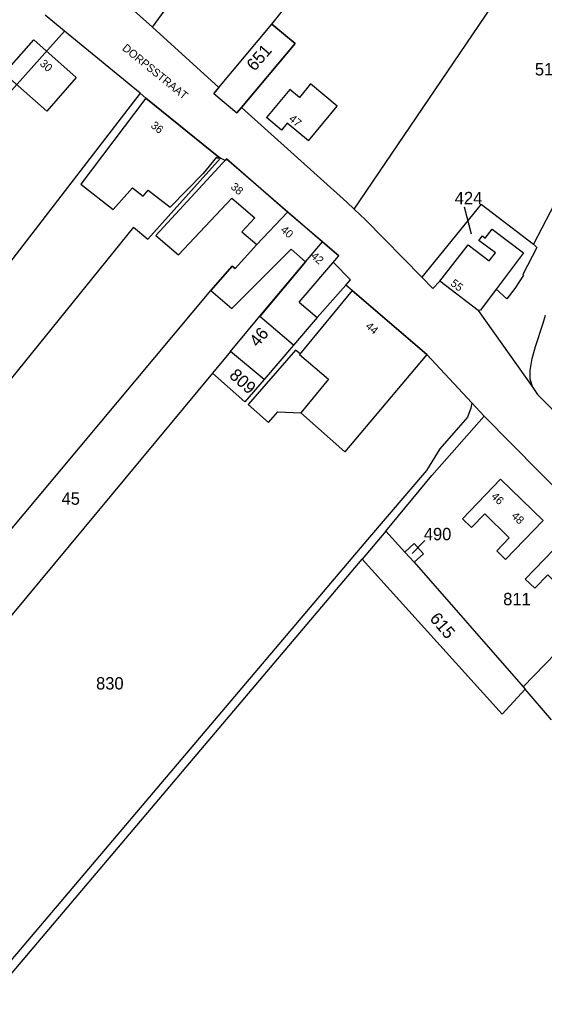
# Model space of a CAD drawing. Extents: x 191922 to 199923, y 328959 to 333350.
# Drawn here: x 193147.3 to 193262, y 331511.5 to 331726.1 of the extents above; entities that cross this region are included whole.
import ezdxf

# ---------------------------------------------------------------- set-up
doc = ezdxf.new("R2010")
doc.units = 0
for name, color, linetype in [('bouwvlak', 7, 'Continuous'), ('enkelbestemming', 7, 'Continuous'), ('Level 6', 7, 'Continuous'), ('maatvoering - maximum aantal wooneenheden', 7, 'Continuous'), ('Maatvoering_symbolen', 7, 'Continuous'), ('recreatiewoning', 7, 'Continuous')]:
    doc.layers.add(name, color=color, linetype=linetype)

msp = doc.modelspace()

# ---------------------------------------------------------------- linework, layer by layer
at = {"layer": 'bouwvlak'}
for p, q in [((193244.48, 331685.18), (193246.04, 331679.3)), ((193235.89, 331612.21), (193233.14, 331609.41))]:
    msp.add_line(p, q, dxfattribs=at)
at = {"layer": 'Level 6'}
for p, q in [((193220.46, 331684.65), (193277.07, 331768.26)), ((193176.31, 331724.46), (193197.31, 331753.03)), ((193296.63, 331747.97), (193259.63, 331677.05)), ((193164.48, 331735.12), (193176.31, 331724.46)), ((193202.44, 331725.11), (193206.42, 331730.13)), ((193157.11, 331723.58), (193152.84, 331727.13)), ((193176.31, 331724.46), (193190.86, 331711.27)), ((193190.86, 331711.27), (193202.44, 331725.11)), ((193207.5, 331720.88), (193202.44, 331725.11)), ((193173.61, 331710.04), (193157.11, 331723.58)), ((193195.78, 331706.93), (193207.5, 331720.88)), ((193190.86, 331711.27), (193189.75, 331709.95)), ((193174.91, 331708.98), (193173.61, 331710.04)), ((193189.75, 331709.95), (193194.81, 331705.72)), ((193190.85, 331696.07), (193174.91, 331708.98)), ((193194.81, 331705.72), (193195.78, 331706.93)), ((193175.29, 331678.15), (193191.23, 331695.86)), ((193191.23, 331695.86), (193190.85, 331696.07)), ((193192.21, 331695.31), (193191.23, 331695.86)), ((193192.52, 331695.67), (193192.21, 331695.31)), ((193205.89, 331684.04), (193192.52, 331695.67)), ((193248.22, 331685.74), (193235.23, 331669.81)), ((193248.22, 331685.74), (193259.63, 331677.05)), ((193213.51, 331677.51), (193205.89, 331684.04)), ((193222.91, 331682.32), (193220.46, 331684.65)), ((193235.23, 331669.81), (193222.91, 331682.32)), ((193172.17, 331680.72), (193084.41, 331572.16)), ((193172.17, 331680.72), (193175.29, 331678.15)), ((193217.06, 331674.48), (193213.51, 331677.51)), ((193259.63, 331677.05), (193260.37, 331676.31)), ((193260.37, 331676.31), (193257.28, 331670.39)), ((193215.86, 331673.06), (193217.06, 331674.48)), ((193219.6, 331669.26), (193215.86, 331673.06)), ((193218.59, 331668.06), (193219.6, 331669.26)), ((193237.64, 331667.36), (193235.23, 331669.81)), ((193239.17, 331668.93), (193237.64, 331667.36)), ((193247.54, 331662.55), (193239.17, 331668.93)), ((193257.43, 331670.28), (193255.55, 331667.32)), ((193257.28, 331670.39), (193257.43, 331670.28)), ((193218.59, 331668.06), (193212.36, 331660.97)), ((193220.01, 331666.87), (193218.59, 331668.06)), ((193236.36, 331652.89), (193220.01, 331666.87)), ((193251.46, 331667.18), (193248.04, 331662.63)), ((193253.8, 331665.05), (193251.46, 331667.18)), ((193255.55, 331667.32), (193253.8, 331665.05)), ((193248.04, 331662.63), (193247.54, 331662.55)), ((193247.54, 331662.55), (193259.47, 331645.69)), ((193212.36, 331660.97), (193207.17, 331654.92)), ((193260.1, 331654.63), (193261.76, 331659.77)), ((193261.76, 331659.77), (193262.27, 331661.48)), ((193193.4, 331653.56), (193189.48, 331648.84)), ((193200.78, 331647.47), (193193.4, 331653.56)), ((193207.17, 331654.92), (193200.78, 331647.47)), ((193259.39, 331652.03), (193260.1, 331654.63)), ((193246.17, 331642.33), (193236.36, 331652.89)), ((193258.9, 331649.37), (193259.39, 331652.03)), ((193189.48, 331648.84), (193110.6, 331553.87)), ((193196.56, 331642.55), (193189.48, 331648.84)), ((193200.78, 331647.47), (193196.56, 331642.55)), ((193259.47, 331645.69), (193260.53, 331644.13)), ((193260.53, 331644.13), (193269.09, 331635.43)), ((193245.91, 331641.14), (193245.19, 331639.2)), ((193246.17, 331642.33), (193245.91, 331641.14)), ((193248.87, 331639.44), (193246.17, 331642.33)), ((193237.45, 331626.46), (193248.87, 331639.44)), ((193245.19, 331639.2), (193239.14, 331632.3)), ((193282, 331605.78), (193248.87, 331639.44)), ((193239.14, 331632.3), (193236.24, 331627.54)), ((193236.24, 331627.54), (193223.32, 331612.42)), ((193227.37, 331614.3), (193237.45, 331626.46)), ((193227.37, 331614.3), (193222.2, 331608.13)), ((193227.37, 331614.3), (193231.53, 331609.72)), ((193223.32, 331612.42), (193143.75, 331518.53)), ((193233.54, 331611.57), (193231.53, 331609.72)), ((193233.56, 331607.47), (193231.53, 331609.72)), ((193130.6, 331500), (193222.2, 331608.13)), ((193252.78, 331574.26), (193222.2, 331608.13)), ((193233.56, 331607.47), (193257.38, 331580.21)), ((193282, 331605.78), (193257.38, 331580.21)), ((193257.8, 331579.73), (193252.78, 331574.26)), ((193257.38, 331580.21), (193257.8, 331579.73)), ((193263.59, 331573.04), (193257.8, 331579.73))]:
    msp.add_line(p, q, dxfattribs=at)
for points in [[(192969.12, 331512.04), (193044.3, 331596.92), (193112.55, 331673.79), (193157.11, 331723.58)], [(193173.61, 331710.04), (193074.36, 331581.24), (193084.41, 331572.16)], [(193195.78, 331706.93), (193218.83, 331686.19), (193220.46, 331684.65)], [(193098.89, 331559.06), (193189.13, 331666.88), (193193.79, 331672.24), (193194.39, 331671.7), (193199.18, 331676.95), (193205.89, 331684.04)], [(193193.4, 331653.56), (193200.93, 331662.57), (193209.82, 331673.13), (193213.51, 331677.51)], [(193259.47, 331645.69), (193258.91, 331647.49), (193258.9, 331649.37)], [(193233.54, 331611.57), (193235.57, 331609.32), (193233.56, 331607.47)]]:
    msp.add_lwpolyline(points, dxfattribs=at)
at = {"layer": 'recreatiewoning'}
for p, q in [((193150.38, 331721.67), (193159.66, 331713.43)), ((193189.75, 331709.95), (193194.81, 331705.72)), ((193210.43, 331699.6), (193216.72, 331707.22)), ((193180.18, 331685.09), (193187.39, 331692.44)), ((193209.82, 331673.13), (193199.8, 331661.23)), ((193208.4, 331664.37), (193217.06, 331674.48)), ((193208.75, 331640.14), (193218.36, 331631.65))]:
    msp.add_line(p, q, dxfattribs=at)
for points in [[(193189.75, 331709.95), (193190.86, 331711.27), (193202.44, 331725.11), (193207.5, 331720.88), (193195.78, 331706.93), (193194.81, 331705.72)], [(193159.66, 331713.43), (193153.2, 331706.14), (193143.91, 331714.36), (193150.38, 331721.67)], [(193216.72, 331707.22), (193210.91, 331712.05), (193208.46, 331709.11), (193206.35, 331710.86), (193201.24, 331704.73)], [(193174.91, 331708.98), (193160.64, 331690.14), (193167.72, 331684.6), (193171.99, 331689.34), (193174.3, 331687.53), (193175.39, 331688.85), (193180.18, 331685.09)], [(193174.91, 331708.98), (193190.85, 331696.07), (193190.61, 331695.78), (193190.3, 331696.03), (193187.39, 331692.44)], [(193210.43, 331699.6), (193205.76, 331703.48), (193204.54, 331701.96), (193201.24, 331704.73)], [(193192.52, 331695.67), (193177.05, 331678.94), (193182.01, 331674.7), (193193.66, 331687.08), (193198.71, 331682.78), (193195.87, 331679.73), (193199.18, 331676.95), (193194.39, 331671.7), (193193.79, 331672.24), (193189.13, 331666.88), (193193.67, 331662.94), (193206.67, 331675.91), (193209.82, 331673.13)], [(193192.52, 331695.67), (193213.45, 331677.62), (193217.06, 331674.48)], [(193239.17, 331668.93), (193245.39, 331676.9), (193249.96, 331673.37), (193251.32, 331675.1), (193247.72, 331677.86), (193248.48, 331678.83), (193249.1, 331678.36), (193250.64, 331680.31), (193257.43, 331675.15)], [(193257.43, 331675.15), (193248.04, 331662.63), (193247.54, 331662.55), (193239.17, 331668.93)], [(193220.01, 331666.87), (193208.46, 331652.88), (193214.82, 331647.49), (193208.75, 331640.14)], [(193220.01, 331666.87), (193236.36, 331652.89), (193218.36, 331631.65)], [(193208.4, 331664.37), (193212.36, 331660.97), (193207.17, 331654.92), (193199.8, 331661.23)], [(193208.61, 331653.07), (193207.64, 331653.87), (193197.25, 331641.95)], [(193197.25, 331641.95), (193201.73, 331638.01), (193203.75, 331640.34), (193208.75, 331640.14)], [(193261.78, 331616.59), (193252.4, 331625.62), (193244.1, 331617), (193246.08, 331615.1)], [(193246.08, 331615.1), (193249.01, 331618.06), (193254.36, 331612.83), (193251.62, 331610.01), (193253.55, 331608.08), (193261.78, 331616.59)], [(193266.13, 331612.41), (193257.83, 331603.8), (193259.92, 331601.79), (193262.78, 331604.76), (193267.98, 331599.73), (193265.13, 331596.77), (193267.21, 331594.76), (193275.51, 331603.36)]]:
    msp.add_lwpolyline(points, dxfattribs=at)

# ---------------------------------------------------------------- texts
at = {"layer": 'enkelbestemming'}
for s, rotation, p in [('651', 49.336, (193198.68, 331714.69)), ('46', 50.2901, (193199.34, 331654.33)), ('809', 317.9149, (193192.95, 331648.07)), ('615', 310.3602, (193236.8, 331595.07))]:
    msp.add_text(s, height=2.7, rotation=rotation, dxfattribs=at).set_placement(p)
for s, p in [('511', (193259.95, 331713.91)), ('424', (193242.43, 331685.76)), ('45', (193156.45, 331620.05)), ('490', (193235.66, 331612.29)), ('811', (193253.02, 331598.09)), ('830', (193164, 331579.66))]:
    msp.add_text(s, height=2.7, dxfattribs=at).set_placement(p)
at = {"layer": 'maatvoering - maximum aantal wooneenheden'}
for s, rotation, p in [('30', 318.4093, (193151.56, 331716.28)), ('47', 320.2751, (193206.02, 331704.17)), ('36', 321.009, (193175.82, 331702.71)), ('38', 319.2184, (193193.29, 331689.33)), ('40', 319.2184, (193204.21, 331679.91)), ('42', 318.895, (193210.84, 331674.19)), ('55', 322.7286, (193241.35, 331668.15)), ('44', 319.5044, (193222.78, 331658.85)), ('46', 316.0549, (193250.26, 331621.71)), ('48', 316.0549, (193254.7, 331617.44))]:
    msp.add_text(s, height=1.75, rotation=rotation, dxfattribs=at).set_placement(p)
at = {"layer": 'Maatvoering_symbolen'}
msp.add_text('DORPSSTRAAT', height=1.75, rotation=320.8477, dxfattribs=at).set_placement((193169.57, 331719.61))

doc.saveas('drawing.dxf')
